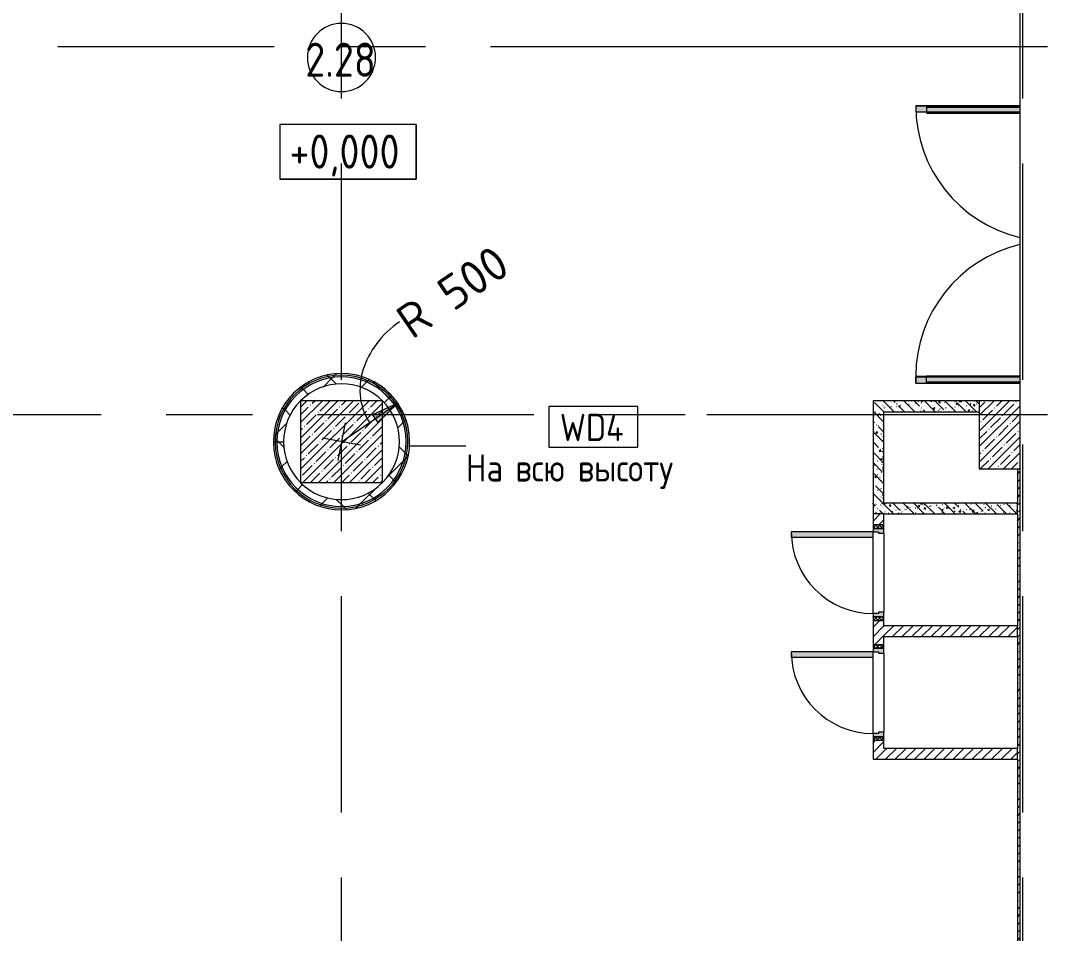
# Model space of a CAD drawing. Header units: millimetres. Extents: x -3129 to 197107, y -8553 to 29000.
# Drawn here: x 30955 to 38490, y 3992 to 10690 of the extents above; entities that cross this region are included whole.
import ezdxf

# ---------------------------------------------------------------- set-up
doc = ezdxf.new("R2010")
doc.units = ezdxf.units.MM
doc.linetypes.add('Осевая', pattern=[3175, 635, -476.25, 1587.5, -476.25])
for name, color, linetype, lineweight in [('A-ANNO-DIMS', 7, 'Continuous', 9), ('A-ANNO-DIMS-100', 7, 'Continuous', 9), ('A-AREA-IDEN', 7, 'Continuous', 9), ('A-DETL-GENF', 7, 'Continuous', 9), ('A-WALL-1', 7, 'Continuous', 13), ('A-WALL-IDEN', 7, 'Continuous', 9), ('G-ANNO-DIMS', 7, 'Continuous', 9), ('I-WALL', 7, 'Continuous', 9), ('S-COLS', 7, 'Continuous', 9), ('Оси', 7, 'Continuous', 9), ('Оси-2', 7, 'Осевая', 9)]:
    doc.layers.add(name, color=color, linetype=linetype, lineweight=lineweight)
for name, color, linetype, lineweight, true_color in [('A-DETL-GENF-1', 7, 'Continuous', 9, 0xaaaaaa), ('A-DETL-GENF-2', 7, 'Continuous', 9, 0xe2e2e2), ('A-DOOR-1', 7, 'Continuous', 9, 0xaaaaaa), ('A-DOOR-2', 7, 'Continuous', 9, 0xe2e2e2), ('A-DOOR-FRAM-1', 7, 'Continuous', 9, 0xe2e2e2), ('A-DOOR-FRAM-2', 7, 'Continuous', 9, 0xaaaaaa), ('A-WALL-2', 5, 'Continuous', 13, 0x0000ff), ('I-WALL-1', 7, 'Continuous', 9, 0x787878), ('I-WALL-2', 5, 'Continuous', 9, 0x0000ff)]:
    doc.layers.add(name, color=color, linetype=linetype, lineweight=lineweight, true_color=true_color)
doc.styles.add('GOST Common', font='GOST_Common.ttf', dxfattribs={"width": 0.9, "height": 250})
doc.styles.add('GOST Common_1', font='GOST_Common.ttf', dxfattribs={"width": 0.9, "height": 200})
doc.styles.add('ISOCPEUR_2', font='isocpeur.ttf', dxfattribs={"height": 250})
doc.dimstyles.new('ISO-2_5_1_0K_БОЛЬШОЙ', dxfattribs={"dimscale": 304.8, "dimtxt": 248.995294, "dimasz": 0.656168, "dimexe": 0.787402, "dimexo": 0, "dimgap": 0, "dimtad": 1, "dimjust": 3, "dimdec": 0, "dimzin": 0, "dimdsep": 46, "dimtxsty": 'ISOCPEUR_2', "dimsah": 1, "dimcen": 0.09, "dimazin": 0, "dimtfac": 1, "dimtdec": 4, "dimtix": 1, "dimtmove": 0, "dimatfit": 2, "dimfxl": 1, "dimtvp": 1, "dimtolj": 1, "dimtzin": 0, "dimarcsym": 2})
pattern_1 = [(135, (0, 0), (-75.43415, -75.43415), [106.68, -17.78, 3.556, -17.78]), (135, (0, 75.39), (-75.43415, -75.43415), []), (50, (0, 0), (127.52922, -11.15758), [13.335, -146.685]), (355, (0, 0), (-24.66966, 133.74002), [10.668, -117.348]), (100.451, (10.63, -0.93), (102.85973, 122.58178), [11.333, -124.663]), (46.184, (0, 35.56), (189.75516, -29.43036), [20.002, -220.027]), (96.636, (15.81, 33.1), (166.1822, 173.1996), [17, -186.995]), (351.184, (0, 35.56), (166.1839, 173.1976), [16.002, -176.022]), (21, (17.78, 26.67), (106.13027, -71.58603), [13.335, -146.685]), (326, (17.78, 26.67), (43.26188, 128.93175), [10.668, -117.348]), (71.451, (26.62, 20.7), (149.39198, 57.34505), [11.333, -124.663]), (37.5, (0, 0), (2.16223, 59.18836), [3.353, -112.573, 3.353, -115.773, -117.792]), (37.5, (0, 0), (2.16223, 59.18836), [-235.052, 3.353, -114.44]), (7.5, (0, 0), (46.77386, 70.12615), [3.353, -64.567, 3.353, -109.906, -44.894]), (7.5, (0, 0), (46.77386, 70.12615), [-181.178, 3.353, -41.542]), (327.5, (-39.65, 0), (94.91367, -4.010093), [3.353, -41.097, 3.353, -135.331, -184.023]), (327.5, (-39.65, 0), (94.91367, -4.010093), [-183.134, 3.353, -180.67]), (317.5, (-57.43, 0), (103.69057, 17.79882), [3.353, -54.432, 3.353, -88.748, -130.683]), (317.5, (-57.43, 0), (103.69057, 17.79882), [-149.885, 3.353, -127.33])]
pattern_2 = [(45, (0, 0), (-35.35534, 35.35534), [])]
pattern_3 = [(45, (0, 0), (-141.4214, 141.4214), []), (135, (0, 0), (-141.4214, -141.4214), [])]

# ---------------------------------------------------------------- blocks, each defined once
blk = doc.blocks.new('BSC_Колонна _Прямоугольная - 600х600-V17-План монтажа стен и перегородок 2 этажа  в осях 1-12')
at = {"layer": 'S-COLS'}
h = blk.add_hatch(dxfattribs=at)
h.set_pattern_fill('FP_29', color=256, style=0, pattern_type=2)
h.set_pattern_definition([(45, (-33310, -7600), (-57.02463, 57.02463), []), (45, (-33252.975, -7600), (-57.02463, 57.02463), [100.806, -20.161, 3.353, -16.808])])
h.paths.add_polyline_path([(-300, -300), (300, -300), (300, 300), (-300, 300), (-300, -88)])
for p, q in [((300, 300), (-300, 300)), ((-300, 300), (-300, -300)), ((300, -300), (300, 300)), ((-300, -300), (300, -300))]:
    blk.add_line(p, q, dxfattribs=at)
blk = doc.blocks.new('BSC_Колонна _Прямоугольная - 500х500-V36-План монтажа стен и перегородок 2 этажа  в осях 1-12')
at = {"layer": 'S-COLS'}
h = blk.add_hatch(dxfattribs=at)
h.set_pattern_fill('FP_45', color=256, style=0, pattern_type=2)
h.set_pattern_definition([(45, (-38240, -7650), (-57.02463, 57.02463), []), (45, (-38182.975, -7650), (-57.02463, 57.02463), [100.806, -20.161, 3.353, -16.808])])
h.paths.add_polyline_path([(-250, -250), (47.7, -250), (47.7, 250), (-250, 250), (-250, -138)])
for p, q in [((47.7, 250), (-250, 250)), ((-250, 250), (-250, -250)), ((-250, -250), (47.7, -250))]:
    blk.add_line(p, q, dxfattribs=at)
blk = doc.blocks.new('110_Дверь_СКБ_1Ст - д-18 700x2100h_Технический шкаф ЭОМ и СС-21511926-План монтажа стен и перегородок 2 этажа  в осях 1-12')
at = {"layer": 'A-DOOR-1'}
h = blk.add_hatch(dxfattribs=at)
h.set_pattern_fill('FP_53', color=256, style=0, pattern_type=2)
h.set_pattern_definition([(135, (1951.41, 104.685), (-14.14214, -14.14214), []), (225, (1951.41, 104.685), (14.14214, -14.14214), [])])
h.paths.add_polyline_path([(337.5, 40), (337.5, -40), (362.5, -40), (362.5, 40)])
at = {"layer": 'A-DOOR-2'}
h = blk.add_hatch(color=256, dxfattribs=at)
h.paths.add_polyline_path([(-312.5, -25.5), (-312.5, -40), (-277.5, -40), (-277.5, 0), (-287.5, 0), (-287.5, 40), (-312.5, 40)])
h.paths.add_polyline_path([(302.5, 0), (302.5, -40), (337.5, -40), (337.5, 40), (312.5, 40), (312.5, 0)])
at = {"layer": 'A-DOOR-FRAM-1'}
blk.add_hatch(color=256, dxfattribs=at).paths.add_polyline_path([(272.5, 40), (312.5, 40), (312.5, 640), (272.5, 640)])
at = {"layer": 'A-DOOR-FRAM-2'}
h = blk.add_hatch(dxfattribs=at)
h.set_pattern_fill('FP_54', color=256, style=0, pattern_type=2)
h.set_pattern_definition([(45, (-171.384, 104.685), (-14.1421, 14.1421), []), (135, (-171.384, 104.685), (-14.1421, -14.1421), [])])
h.paths.add_polyline_path([(-337.5, 40), (-337.5, -40), (-312.5, -40), (-312.5, 40)])
at = {"layer": 'A-DOOR-1'}
for p, q in [((312.5, 640), (272.5, 640)), ((272.5, 640), (272.5, 40)), ((312.5, 40), (312.5, 640)), ((272.5, 40), (312.5, 40))]:
    blk.add_line(p, q, dxfattribs=at)
blk.add_arc((312.5, 40), 600, 90, 180, dxfattribs=at)
at = {"layer": 'A-DOOR-FRAM-2'}
for p, q in [((-312.5, 40), (-337.5, 40)), ((-337.5, 40), (-337.5, -40)), ((-287.5, 40), (-312.5, 40)), ((-312.5, 40), (-312.5, -40)), ((-312.5, -40), (-312.5, 40)), ((-287.5, 0), (-287.5, 40)), ((-287.5, 40), (272.5, 40)), ((312.5, 40), (312.5, 0)), ((337.5, 40), (312.5, 40)), ((337.5, -40), (337.5, 40)), ((362.5, 40), (337.5, 40)), ((337.5, 40), (337.5, -40)), ((362.5, -40), (362.5, 40)), ((-337.5, -40), (-312.5, -40)), ((-312.5, -40), (-277.5, -40)), ((-277.5, 0), (-287.5, 0)), ((-277.5, -40), (-277.5, 0)), ((302.5, -40), (-277.5, -40)), ((312.5, 0), (302.5, 0)), ((302.5, 0), (302.5, -40)), ((302.5, -40), (337.5, -40)), ((337.5, -40), (362.5, -40))]:
    blk.add_line(p, q, dxfattribs=at)
blk = doc.blocks.new('Дверь_Витражная_остекление_ - ДВН_ДАО_Главный вход_1800 в свету 5-32258809-План монтажа стен и перегородок 2 этажа  в осях 1-12')
at = {"layer": 'A-DETL-GENF-2'}
for points in [[(-947.5, -265.6), (-947.5, -248.3), (-992.5, -248.3), (-992.5, -1012.5), (-947.5, -1012.5), (-947.5, -597.2)], [(1042.5, -265.6), (1042.5, -248.3), (997.5, -248.3), (997.5, -1012.5), (1042.5, -1012.5), (1042.5, -597.2)]]:
    blk.add_hatch(color=256, dxfattribs=at).paths.add_polyline_path(points)
at = {"layer": 'A-DETL-GENF-1'}
for p, q in [((-992.5, -1012.5), (-992.5, -248.3)), ((-992.5, -248.3), (-992.5, -1012.5)), ((-982.5, -932.5), (-982.5, -248.3)), ((-947.5, -1012.5), (-947.5, -248.3)), ((-947.5, -1012.5), (-947.5, -248.3)), ((-938.5, -932.5), (-938.5, -248.3)), ((988.5, -932.5), (988.5, -248.3)), ((997.5, -1012.5), (997.5, -248.3)), ((997.5, -248.3), (997.5, -1012.5)), ((1032.5, -932.5), (1032.5, -248.3)), ((1042.5, -1012.5), (1042.5, -248.3)), ((1042.5, -1012.5), (1042.5, -248.3)), ((-992.5, -932.5), (-947.5, -932.5)), ((1042.5, -932.5), (997.5, -932.5)), ((-992.5, -1012.5), (-947.5, -1012.5)), ((-992.5, -1012.5), (-947.5, -1012.5)), ((1042.5, -1012.5), (997.5, -1012.5)), ((997.5, -1012.5), (1042.5, -1012.5))]:
    blk.add_line(p, q, dxfattribs=at)
at = {"layer": 'A-DOOR-1'}
for p, q in [((-992.5, -1012.5), (-992.5, -248.3)), ((992.5, -1012.5), (992.5, -248.3))]:
    blk.add_line(p, q, dxfattribs=at)
for centre, start, end in [((-992.5, -20), 270, 346.68045), ((992.5, -20), 193.31955, 270)]:
    blk.add_arc(centre, 992.5, start, end, dxfattribs=at)
blk = doc.blocks.new('DET_L_Линия разрыва - М100-30654710-План монтажа стен и перегородок 2 этажа  в осях 1-12')
at = {"layer": 'A-DETL-GENF'}
blk.add_line((11739.9, 0), (0, 0), dxfattribs=at)
blk = doc.blocks.new('Марка_Помещения - Номер-25198446-План монтажа стен и перегородок 2 этажа  в осях 1-12')
at = {"layer": 'A-AREA-IDEN'}
for start, end in [(360, 180), (180, 360)]:
    blk.add_arc((0, 0), 2.5, start, end, dxfattribs=at)
blk = doc.blocks.new('М_стена2 - Типоразмер-30678229-План монтажа стен и перегородок 2 этажа  в осях 1-12')
at = {"layer": 'A-WALL-IDEN'}
for p, q in [((3.258, 1.523), (-3.273, 1.523)), ((-3.273, 1.523), (-3.273, -1.477)), ((3.258, -1.477), (3.258, 1.523)), ((-3.273, -1.477), (3.258, -1.477))]:
    blk.add_line(p, q, dxfattribs=at)
blk = doc.blocks.new('Высотные отметки - 10х4_h_-17668695-План монтажа стен и перегородок 2 этажа  в осях 1-12')
at = {"layer": 'G-ANNO-DIMS'}
for p, q in [((-5, 4), (-5, 0)), ((5, 4), (-5, 4)), ((5, 4), (-5, 4)), ((-5, 4), (-5, 0)), ((5, 4), (5, 0)), ((5, 0), (5, 4)), ((5, 0), (-5, 0)), ((-5, 0), (5, 0))]:
    blk.add_line(p, q, dxfattribs=at)
blk = doc.blocks.new('DIMBLOCK52-План монтажа стен и перегородок 2 этажа  в осях 1-12')
at = {"layer": 'A-ANNO-DIMS-100'}
blk.add_hatch(color=256, dxfattribs=at).paths.add_polyline_path([(33723.1, 7881.8), (33538, 7798.2), (33577.7, 7739.9)])
for p, q in [((33310, 7600), (33723.1, 7881.8)), ((33723.1, 7881.8), (33538, 7798.2)), ((33577.7, 7739.9), (33723.1, 7881.8)), ((33538, 7798.2), (33577.7, 7739.9)), ((33336.3, 7739), (33283.7, 7461)), ((33449, 7573.7), (33171, 7626.3))]:
    blk.add_line(p, q, dxfattribs=at)
blk.add_arc((33310, 7600), 500, 6.79774, 61.80169, dxfattribs=at)
blk.add_ellipse((34010.3, 8077.7), major_axis=(493.8, 336.8), ratio=0.81417, start_param=1.570796, end_param=3.141593, dxfattribs=at)
at = {"layer": 'A-ANNO-DIMS-100', "color": 0, "insert": (33686.9, 8551.8), "char_height": 250, "width": 1057.272, "attachment_point": 1, "rotation": 34.29971, "line_spacing_factor": 1.149209, "style": 'ISOCPEUR_2'}
blk.add_mtext('R 500', dxfattribs=at)

msp = doc.modelspace()

# ---------------------------------------------------------------- hatches: boundary and pattern name
at = {"layer": 'I-WALL'}
h = msp.add_hatch(dxfattribs=at)
h.set_pattern_fill('FP_15', color=256, style=0, pattern_type=2)
h.set_pattern_definition([(45, (0, 0), (-57.02463, 57.02463), []), (45, (57.025, 0), (-57.02463, 57.02463), [100.806, -20.161, 3.353, -16.808])])
h.paths.add_polyline_path([(38287.7, 400), (38287.7, 7400), (38270, 7400), (38270, 400)])
h = msp.add_hatch(dxfattribs=at)
h.set_pattern_fill('FP_39', color=256, style=0, pattern_type=2)
h.set_pattern_definition(pattern_2)
h.paths.add_polyline_path([(37275.5, 5270), (37290, 5270), (37290, 5409), (37210, 5409), (37210, 5270)])
h.paths.add_polyline_path([(37290, 6109), (37290, 6289), (37210, 6289), (37210, 6109), (37275.5, 6109)])
h.paths.add_polyline_path([(37275.5, 6989), (37290, 6989), (37290, 7070), (37210, 7070), (37210, 6989)])
h = msp.add_hatch(dxfattribs=at)
h.set_pattern_fill('FP_39', color=256, style=0, pattern_type=2)
h.set_pattern_definition(pattern_2)
h.paths.add_polyline_path([(38270, 6170), (38270, 6250), (37290, 6250), (37290, 6170)])
h = msp.add_hatch(dxfattribs=at)
h.set_pattern_fill('FP_39', color=256, style=0, pattern_type=2)
h.set_pattern_definition(pattern_2)
h.paths.add_polyline_path([(38270, 5270), (38270, 5350), (37290, 5350), (37290, 5270)])
at = {"layer": 'I-WALL-1'}
h = msp.add_hatch(dxfattribs=at)
h.set_pattern_fill('FP_40', color=256, style=0, pattern_type=2)
h.set_pattern_definition(pattern_1)
h.paths.add_polyline_path([(37290, 7150), (37290, 7900), (37210, 7900), (37210, 7150), (37275.5, 7150)])
h = msp.add_hatch(dxfattribs=at)
h.set_pattern_fill('FP_40', color=256, style=0, pattern_type=2)
h.set_pattern_definition(pattern_1)
h.paths.add_polyline_path([(37938.8, 7820), (37990, 7820), (37990, 7900), (37290, 7900), (37290, 7820)])
h = msp.add_hatch(dxfattribs=at)
h.set_pattern_fill('FP_40', color=256, style=0, pattern_type=2)
h.set_pattern_definition(pattern_1)
h.paths.add_polyline_path([(37275.5, 7070), (38270, 7070), (38270, 7150), (37210, 7150), (37210, 7070)])
at = {"layer": 'I-WALL-2'}
h = msp.add_hatch(dxfattribs=at)
h.set_pattern_fill('FP_87', color=256, style=0, pattern_type=2)
h.set_pattern_definition(pattern_3)
h.paths.add_polyline_path([(33313.2, 7100), (33391.3, 7106.7), (33467.4, 7125.4), (33539.6, 7155.8), (33606.1, 7197.1), (33665.4, 7248.3), (33716, 7308.2), (33756.6, 7375.2), (33786.3, 7447.7), (33804.2, 7524), (33810, 7602.1), (33803.5, 7680.2), (33784.9, 7756.3), (33754.7, 7828.6), (33713.5, 7895.3), (33662.4, 7954.7), (33602.7, 8005.4), (33535.8, 8046.1), (33463.3, 8075.9), (33387.1, 8094), (33308.9, 8100), (33230.8, 8093.7), (33154.7, 8075.3), (33082.3, 8045.2), (33015.6, 8004.1), (32956.1, 7953.2), (32905.2, 7893.5), (32864.4, 7826.7), (32834.4, 7754.3), (32816.1, 7678.1), (32810, 7600), (32822.5, 7600), (32828.8, 7678.1), (32847.5, 7754.2), (32878.2, 7826.3), (32920, 7892.5), (32971.9, 7951.2), (33032.5, 8000.8), (33100.3, 8040.1), (33173.5, 8068), (33250.3, 8083.8), (33328.6, 8087.1), (33406.4, 8077.9), (33481.7, 8056.3), (33552.5, 8022.9), (33617.2, 7978.6), (33673.8, 7924.5), (33721.1, 7862), (33757.8, 7792.8), (33782.9, 7718.5), (33795.8, 7641.3), (33796.1, 7562.9), (33783.9, 7485.5), (33759.4, 7411.1), (33723.3, 7341.5), (33676.6, 7278.7), (33620.4, 7224.1), (33556.2, 7179.2), (33485.6, 7145.2), (33410.5, 7123), (33332.7, 7113), (33254.4, 7115.7), (33177.6, 7130.8), (33104.1, 7158.1), (33036, 7196.8), (32974.9, 7245.9), (32922.5, 7304.1), (32880.1, 7370), (32848.9, 7441.9), (32829.5, 7517.8), (32822.5, 7595.8), (32810, 7595.7), (32818.2, 7512), (32835.7, 7441.6), (32866.3, 7369.5), (32907.8, 7303), (32964.6, 7239.1), (33019.1, 7193.4), (33086.2, 7152.9), (33158.8, 7123.4), (33235.1, 7105.6), (33296.3, 7101.2)])
h = msp.add_hatch(dxfattribs=at)
h.set_pattern_fill('FP_87', color=256, style=0, pattern_type=2)
h.set_pattern_definition(pattern_3)
h.paths.add_polyline_path([(33332.7, 7113), (33410.5, 7123), (33485.6, 7145.2), (33556.2, 7179.2), (33620.4, 7224.1), (33676.6, 7278.7), (33723.3, 7341.5), (33759.4, 7411.1), (33783.9, 7485.5), (33796.1, 7562.9), (33795.8, 7641.3), (33782.9, 7718.5), (33757.8, 7792.8), (33721.1, 7862), (33673.8, 7924.5), (33617.2, 7978.6), (33552.5, 8022.9), (33481.7, 8056.3), (33406.4, 8077.9), (33328.6, 8087.1), (33250.3, 8083.8), (33173.5, 8068), (33100.3, 8040.1), (33032.5, 8000.8), (32971.9, 7951.2), (32920, 7892.5), (32878.2, 7826.3), (32847.5, 7754.2), (32828.8, 7678.1), (32822.5, 7600), (32835, 7600), (32841.1, 7676.1), (32859.4, 7750.2), (32889.3, 7820.5), (32930, 7885), (32980.6, 7942.2), (33039.7, 7990.6), (33105.7, 8028.8), (33177, 8056), (33251.8, 8071.4), (33328.1, 8074.7), (33403.9, 8065.6), (33477.3, 8044.6), (33546.3, 8012), (33609.3, 7968.9), (33664.5, 7916.2), (33710.6, 7855.3), (33746.3, 7787.8), (33770.7, 7715.5), (33783.3, 7640.2), (33783.6, 7563.9), (33771.7, 7488.5), (33747.9, 7415.9), (33712.7, 7348.2), (33667.2, 7286.9), (33612.4, 7233.7), (33549.8, 7190), (33481.1, 7156.9), (33407.9, 7135.2), (33332.2, 7125.5), (33255.9, 7128.1), (33181, 7142.9), (33109.4, 7169.4), (33043, 7207.1), (32983.5, 7255), (32932.5, 7311.7), (32891.2, 7375.9), (32860.7, 7445.9), (32841.8, 7519.9), (32835, 7595.9), (32822.5, 7595.8), (32831, 7512), (32848.9, 7441.9), (32880.1, 7370), (32922.5, 7304.1), (32974.9, 7245.9), (33036, 7196.8), (33104.1, 7158.1), (33177.6, 7130.8), (33254.4, 7115.7), (33296.3, 7114.3)])
h = msp.add_hatch(dxfattribs=at)
h.set_pattern_fill('FP_87', color=256, style=0, pattern_type=2)
h.set_pattern_definition(pattern_3)
h.paths.add_polyline_path([(33332.2, 7125.5), (33407.9, 7135.2), (33481.1, 7156.9), (33549.8, 7190), (33612.4, 7233.7), (33667.2, 7286.9), (33712.7, 7348.2), (33747.9, 7415.9), (33771.7, 7488.5), (33783.6, 7563.9), (33783.3, 7640.2), (33770.7, 7715.5), (33746.3, 7787.8), (33710.6, 7855.3), (33664.5, 7916.2), (33609.3, 7968.9), (33546.3, 8012), (33477.3, 8044.6), (33403.9, 8065.6), (33328.1, 8074.7), (33251.8, 8071.4), (33177, 8056), (33105.7, 8028.8), (33039.7, 7990.6), (32980.6, 7942.2), (32930, 7885), (32889.3, 7820.5), (32859.4, 7750.2), (32841.1, 7676.1), (32835, 7600), (32885, 7600), (32891.1, 7671.7), (32909.2, 7741.4), (32938.8, 7807), (32979.1, 7866.7), (33028.8, 7918.7), (33086.7, 7961.6), (33150.9, 7994.1), (33219.7, 8015.3), (33296.3, 8024.4), (33363, 8021.7), (33433.4, 8006.7), (33500.3, 7980), (33561.7, 7942.5), (33615.9, 7895.1), (33661.3, 7839.2), (33696.6, 7776.5), (33720.9, 7708.7), (33733.3, 7637.8), (33733.6, 7565.8), (33721.8, 7494.8), (33698.1, 7426.8), (33663.3, 7363.8), (33618.4, 7307.6), (33564.6, 7259.7), (33503.5, 7221.6), (33436.9, 7194.4), (33366.6, 7178.8), (33294.7, 7175.3), (33223.3, 7183.9), (33154.3, 7204.6), (33089.8, 7236.5), (33031.6, 7278.9), (32981.4, 7330.5), (32940.6, 7389.8), (32910.4, 7455.2), (32891.7, 7524.7), (32885, 7596.4), (32835, 7595.9), (32841.8, 7519.9), (32860.7, 7445.9), (32891.2, 7375.9), (32932.5, 7311.7), (32983.5, 7255), (33043, 7207.1), (33109.4, 7169.4), (33181, 7142.9), (33255.9, 7128.1), (33296.3, 7126.7)])

# ---------------------------------------------------------------- linework, layer by layer
at = {"layer": 'A-WALL-1'}
for p, q in [((38270, 7070), (38270, 7150)), ((37290, 7070), (37210, 7070)), ((38270, 6170), (38270, 6250)), ((38270, 5270), (38270, 5350))]:
    msp.add_line(p, q, dxfattribs=at)
at = {"layer": 'A-WALL-2'}
for radius in [487.5, 475]:
    msp.add_arc((33310, 7600), radius, 180.49142, 180, dxfattribs=at)
at = {"layer": 'A-WALL-IDEN'}
msp.add_line((33800.5, 7568.6), (34222.3, 7568.6), dxfattribs=at)
at = {"layer": 'I-WALL'}
for p, q in [((37990, 7900), (37210, 7900)), ((37210, 7900), (37210, 6989)), ((37290, 7820), (37990, 7820)), ((37290, 7150), (37290, 7820)), ((38270, 7400), (38270, 7150)), ((38270, 7150), (37290, 7150)), ((37290, 7070), (38270, 7070)), ((37290, 6989), (37290, 7070)), ((38270, 7070), (38270, 6250)), ((37210, 6289), (37210, 6109)), ((37290, 6250), (37290, 6289)), ((38270, 6250), (37290, 6250)), ((37290, 6109), (37290, 6170)), ((37290, 6170), (38270, 6170)), ((38270, 6170), (38270, 5350)), ((37210, 5409), (37210, 5270)), ((37290, 5350), (37290, 5409)), ((38270, 5350), (37290, 5350)), ((37210, 5270), (38270, 5270)), ((38270, 5270), (38270, 400))]:
    msp.add_line(p, q, dxfattribs=at)
at = {"layer": 'I-WALL-2'}
for p, q in [((32810, 7600), (32885, 7600)), ((32885, 7596.4), (32810, 7595.7))]:
    msp.add_line(p, q, dxfattribs=at)
for radius, start, end in [(500, 180.49142, 180), (425, 225.09821, 134.91226), (425, 135.09756, 180), (425, 180.49142, 224.89535)]:
    msp.add_arc((33310, 7600), radius, start, end, dxfattribs=at)
at = {"layer": 'Оси'}
for p, q in [((35990, 10500), (38490, 10500)), ((35990, 7800), (38490, 7800))]:
    msp.add_line(p, q, dxfattribs=at)
at = {"layer": 'Оси-2'}
for p, q in [((33310, 593.7), (33310, 24898.1)), ((38310, 593.7), (38310, 21277.7)), ((1542.4, 10500), (35990, 10500)), ((272.4, 7800), (35990, 7800))]:
    msp.add_line(p, q, dxfattribs=at)

# ---------------------------------------------------------------- block references
at = {"layer": 'A-AREA-IDEN', "xscale": 99.99999999999993, "yscale": 99.99999999999993, "zscale": 99.99999999999993}
msp.add_blockref('Марка_Помещения - Номер-25198446-План монтажа стен и перегородок 2 этажа  в осях 1-12', (33309.5, 10419.2), dxfattribs=at)
at = {"layer": 'A-DETL-GENF', "rotation": 90.00000000000031}
msp.add_blockref('DET_L_Линия разрыва - М100-30654710-План монтажа стен и перегородок 2 этажа  в осях 1-12', (38287.7, -280), dxfattribs=at)
at = {"layer": 'A-DOOR-1'}
for name, p, rotation in [('Дверь_Витражная_остекление_ - ДВН_ДАО_Главный вход_1800 в свету 5-32258809-План монтажа стен и перегородок 2 этажа  в осях 1-12', (38536, 9072.5), 269.9999999999999), ('110_Дверь_СКБ_1Ст - д-18 700x2100h_Технический шкаф ЭОМ и СС-21511926-План монтажа стен и перегородок 2 этажа  в осях 1-12', (37250, 6626.5), 89.99999999999991), ('110_Дверь_СКБ_1Ст - д-18 700x2100h_Технический шкаф ЭОМ и СС-21511926-План монтажа стен и перегородок 2 этажа  в осях 1-12', (37250, 5746.5), 89.99999999999991)]:
    msp.add_blockref(name, p, dxfattribs=dict(at, rotation=rotation))
at = {"layer": 'A-WALL-IDEN', "xscale": 99.99999999999993, "yscale": 99.99999999999993, "zscale": 99.99999999999993}
msp.add_blockref('М_стена2 - Типоразмер-30678229-План монтажа стен и перегородок 2 этажа  в осях 1-12', (35157.5, 7706.6), dxfattribs=at)
at = {"layer": 'G-ANNO-DIMS', "xscale": 99.99999999999993, "yscale": 99.99999999999993, "zscale": 99.99999999999993}
msp.add_blockref('Высотные отметки - 10х4_h_-17668695-План монтажа стен и перегородок 2 этажа  в осях 1-12', (33357.1, 9527.2), dxfattribs=at)
at = {"layer": 'S-COLS'}
for name, p in [('BSC_Колонна _Прямоугольная - 600х600-V17-План монтажа стен и перегородок 2 этажа  в осях 1-12', (33310, 7600)), ('BSC_Колонна _Прямоугольная - 500х500-V36-План монтажа стен и перегородок 2 этажа  в осях 1-12', (38240, 7650))]:
    msp.add_blockref(name, p, dxfattribs=at)

# ---------------------------------------------------------------- texts
at = {"layer": 'A-AREA-IDEN', "insert": (33043.8, 10527.7), "char_height": 250, "width": 663.797, "attachment_point": 1, "style": 'GOST Common'}
msp.add_mtext('2.28', dxfattribs=at)
at = {"layer": 'A-WALL-IDEN', "char_height": 200, "attachment_point": 1, "style": 'GOST Common_1'}
for s, insert, width in [('WD4', (34912, 7804.6), 606.076), ('На', (34222.3, 7507.7), 360.759), ('\\fGOST Common|b0|i0|c204|p34|;\\W.9; ', (34520, 7507.7), 79.367), ('\\fGOST Common|b0|i0|c204|p34|;\\W.9; ', (34978.4, 7507.7), 79.367), ('всю', (34585.5, 7507.7), 476.202), ('высоту', (35043.9, 7507.7), 981.265)]:
    msp.add_mtext(s, dxfattribs=dict(at, insert=insert, width=width))
at = {"layer": 'G-ANNO-DIMS', "insert": (32928.4, 9853.9), "char_height": 250, "width": 1028.823, "attachment_point": 1, "line_spacing_factor": 1.022761, "style": 'GOST Common'}
msp.add_mtext('+0,000', dxfattribs=at)

# ---------------------------------------------------------------- dimensions: what is measured, and where the dimension line sits
at = {"layer": 'A-ANNO-DIMS'}
dim = msp.add_radius_dim(center=(33310, 7600), mpoint=(33723.1, 7881.8), dimstyle='ISO-2_5_1_0K_БОЛЬШОЙ', override={"dimpost": 'R<>'}, dxfattribs=at)
dim.commit()
dim.dimension.update_dxf_attribs({"geometry": 'DIMBLOCK52-План монтажа стен и перегородок 2 этажа  в осях 1-12', "text_midpoint": (33363.5, 7787.8)})

doc.saveas('drawing.dxf')
